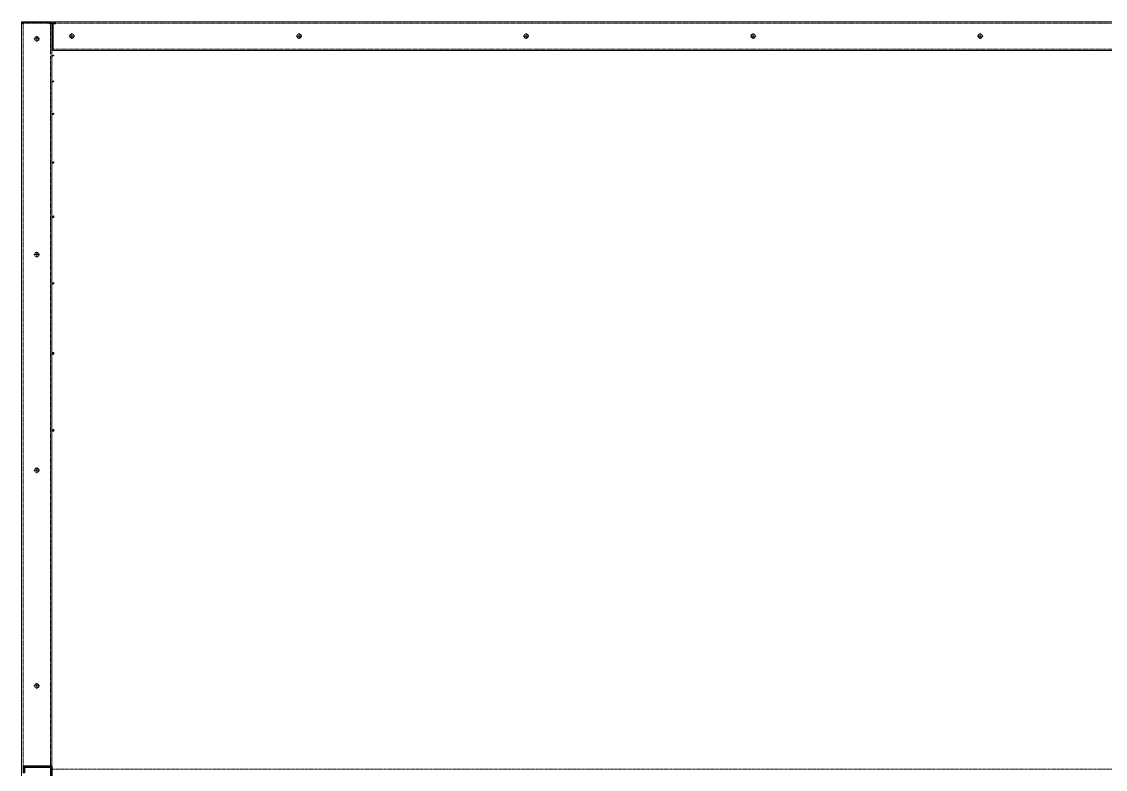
# Model space of a CAD drawing. Header units: millimetres. Extents: x -17070 to 42260, y -291348 to 33880.
# Drawn here: x 32177 to 33685, y 22827 to 23867 of the extents above; entities that cross this region are included whole.
import ezdxf

# ---------------------------------------------------------------- set-up
doc = ezdxf.new("R2010")
doc.units = ezdxf.units.MM
for name, pattern in [('CENTER', [2, 1.25, -0.25, 0.25, -0.25]), ('HIDDEN', [0.375, 0.25, -0.125]), ('HIDDENX2', [0.75, 0.5, -0.25])]:
    doc.linetypes.add(name, pattern=pattern)
doc.layers.add('center', color=1, linetype='CENTER')
doc.layers.add('HIDD', color=2, linetype='HIDDENX2')

# ---------------------------------------------------------------- blocks, each defined once
blk = doc.blocks.new('435')
for p, q in [((-131382, 21088.8), (-131342, 21088.8)), ((-131382, 21088.8), (-131382, 21078.8)), ((-131380, 21086.8), (-131344, 21086.8)), ((-131380, 21086.8), (-131380, 21078.8)), ((-131344, 21086.8), (-131344, 21040.8)), ((-131342, 21088.8), (-131342, 21038.8)), ((-131342, 21088.8), (-131342, 21038.8)), ((-131380, 21078.8), (-131382, 21078.8)), ((-131382, 21038.8), (-131382, 21050.8)), ((-131382, 21050.8), (-131380, 21050.8)), ((-131342, 21038.8), (-131382, 21038.8)), ((-131380, 21040.8), (-131380, 21050.8)), ((-131344, 21040.8), (-131380, 21040.8))]:
    blk.add_line(p, q)
blk = doc.blocks.new('2')
at = {"color": 7, "lineweight": 20, "ltscale": 0.280701}
for p, q in [((32177.1, 20822.5), (32177.1, 23867.4)), ((32177.1, 23867.4), (32216, 23867.4)), ((32177.1, 23865.8), (32216, 23865.8)), ((32177.1, 23864.3), (32180.2, 23864.3)), ((32216, 23867.4), (32216, 23865.8)), ((32216, 23865.8), (32216, 23864.3)), ((32217.1, 23865.4), (32216, 23865.4)), ((32219.1, 23864.3), (32216, 23864.3)), ((32219.1, 23169.3), (32219.1, 23864.3)), ((32219.1, 20822.5), (32219.1, 23864.3)), ((32221.1, 23864), (32220.6, 23864)), ((32220.6, 23864), (32220.6, 23830.5)), ((32221.1, 23864.3), (32221.1, 23827.4)), ((32221.1, 23864.3), (32224.2, 23864.3)), ((32224.2, 23867.4), (32224, 23867.4)), ((32224, 23864.3), (32224, 23865.8)), ((32224.2, 23864.3), (32224.2, 23867.4)), ((32224.2, 23867.4), (35430, 23867.4)), ((32194.2, 23843.4), (32202, 23843.4)), ((32198.1, 23847.3), (32198.1, 23839.5)), ((32243.2, 23847.4), (32251, 23847.4)), ((32247.1, 23851.3), (32247.1, 23843.5)), ((32559.2, 23847.4), (32567, 23847.4)), ((32563.1, 23851.3), (32563.1, 23843.5)), ((32875.2, 23847.4), (32883, 23847.4)), ((32879.1, 23851.3), (32879.1, 23843.5)), ((33191.2, 23847.4), (33199, 23847.4)), ((33195.1, 23851.3), (33195.1, 23843.5)), ((33507.2, 23847.4), (33515, 23847.4)), ((33511.1, 23851.3), (33511.1, 23843.5)), ((32221.1, 23827.4), (35433.1, 23827.4)), ((32222, 23820.4), (32222, 23821)), ((32222, 23784.5), (32222, 23785.3)), ((32219.2, 23737.5), (32219.1, 23737.5)), ((32222, 23738.9), (32222, 23740.3)), ((32219.5, 23670), (32219.1, 23670)), ((32222, 23672.5), (32222, 23671)), ((32220.5, 23594.9), (32219.1, 23594.9)), ((32220.5, 23594.8), (32220.5, 23594.9)), ((32222, 23597.2), (32222, 23595.1)), ((32194.2, 23543.4), (32202, 23543.4)), ((32198.1, 23547.3), (32198.1, 23539.5)), ((32220.5, 23502.9), (32219.1, 23502.9)), ((32220.5, 23502.5), (32220.5, 23502.9)), ((32222, 23504.6), (32222, 23502.7)), ((32220.5, 23405.8), (32219.1, 23405.8)), ((32220.5, 23404.6), (32220.5, 23405.8)), ((32222, 23407.3), (32222, 23404.7)), ((32220.5, 23299.4), (32219.1, 23299.4)), ((32220.5, 23297.8), (32220.5, 23299.4)), ((32222, 23300.1), (32222, 23297.9)), ((32194.2, 23243.4), (32202, 23243.4)), ((32198.1, 23247.3), (32198.1, 23239.5)), ((32194.2, 22943.4), (32202, 22943.4)), ((32198.1, 22947.3), (32198.1, 22939.5))]:
    blk.add_line(p, q, dxfattribs=at)
at = {"lineweight": 20}
blk.add_line((32219.1, 20792.4), (32219.1, 22827.4), dxfattribs=at)
at = {"color": 7, "lineweight": 20, "ltscale": 0.280701}
for centre in [(32198.1, 23843.4), (32247.1, 23847.4), (32563.1, 23847.4), (32879.1, 23847.4), (33195.1, 23847.4), (33511.1, 23847.4), (32198.1, 23543.4), (32198.1, 23243.4), (32198.1, 22943.4)]:
    blk.add_circle(centre, 3, dxfattribs=at)
at = {"color": 7, "lineweight": 20}
for centre in [(32198.1, 23843.4), (32247.1, 23847.4), (32563.1, 23847.4), (32879.1, 23847.4), (33195.1, 23847.4), (33511.1, 23847.4), (32198.1, 23543.4), (32198.1, 23243.4), (32198.1, 22943.4)]:
    blk.add_circle(centre, 3, dxfattribs=at)
at = {"color": 7, "lineweight": 20, "ltscale": 0.280701}
for centre, radius, start, end in [((32216, 23864.3), 3.1, 0, 90), ((32216, 23864.3), 1.5, 0, 90), ((32224, 23864), 3.4, 90, 180), ((32224.2, 23864.3), 3.1, 90, 180), ((32224.2, 23864.3), 1.5, 90, 180), ((32224, 23864), 1.4, 90, 155.397), ((32224, 23830.8), 3.4, 180, 180.1813), ((32180.5, 23480.8), 3.4, 180, 180.1768)]:
    blk.add_arc(centre, radius, start, end, dxfattribs=at)
at = {"color": 7, "lineweight": 20, "ltscale": 0.280701, "extrusion": (0, 0, -1)}
for centre, major_axis, ratio, start_param, end_param in [((32222, 23827.7), (-3.1, 0), 1, 0.4085, 1.294748), ((32222, 23827.7), (3.1, 0), 0.995898, 3.550086, 4.43633), ((32222, 23817.9), (3.1, 0), 0.995898, 3.550026, 4.712389), ((32222, 23817.5), (3.1, 0), 0.945441, 3.549953, 4.712389), ((32222, 23782.4), (3.1, 0), 0.945441, 3.549897, 4.712389), ((32222, 23781.6), (3.1, 0), 0.911987, 3.549844, 4.712389), ((32222, 23737.5), (3.1, 0), 0.911987, 3.54979, 4.712389), ((32222, 23736.4), (3.1, 0), 0.787572, 3.549562, 4.712389), ((32222, 23670), (3.1, 0), 0.787572, 3.549516, 4.712389), ((32222, 23668.7), (3.1, 0), 0.728422, 3.549386, 4.712389), ((32222, 23670), (1.5, 0), 0.787572, 3.897536, 4.712389), ((32222, 23594.9), (3.1, 0), 0.728422, 3.549343, 4.712389), ((32222, 23593.4), (3.1, 0), 0.543645, 3.549739, 4.712389), ((32222, 23594.9), (1.5, 0), 0.728422, 3.141593, 4.712389), ((32222, 23502.9), (3.1, 0), 0.543645, 3.549739, 4.712389), ((32222, 23501.2), (3.1, 0), 0.465261, 3.549739, 4.712389), ((32222, 23502.9), (1.5, 0), 0.543645, 3.141593, 4.712389), ((32222, 23405.8), (3.1, 0), 0.465261, 3.54974, 4.712389), ((32222, 23404), (3.1, 0), 0.240313, 3.54974, 4.712389), ((32222, 23405.8), (1.5, 0), 0.465261, 3.141593, 4.712389), ((32222, 23299.4), (3.1, 0), 0.240313, 3.54974, 4.712389), ((32222, 23299.4), (1.5, 0), 0.240313, 3.141593, 4.712389), ((32222, 23297.4), (3.1, 0), 0.151261, 3.54974, 4.712389)]:
    blk.add_ellipse(centre, major_axis=major_axis, ratio=ratio, start_param=start_param, end_param=end_param, dxfattribs=at)
at = {"layer": 'center', "lineweight": 20}
for p, q in [((35477.1, 23867.4), (32177.1, 23867.4)), ((32177.1, 23867.4), (32177.1, 20667.4)), ((32219.1, 23867.4), (32219.1, 22827.4)), ((35435.1, 23827.4), (32219.1, 23827.4)), ((32219.1, 22827.4), (35435.1, 22827.4))]:
    blk.add_line(p, q, dxfattribs=at)
at = {"layer": 'HIDD', "linetype": 'HIDDEN', "lineweight": 20}
for p, q in [((32217.1, 23865.4), (32179.1, 23865.4)), ((32179.1, 23865.4), (32179.1, 22829.4)), ((32217.1, 23865.4), (32217.1, 23821.9)), ((35433.1, 23865.4), (32219.1, 23865.4)), ((32221.1, 23865.4), (32221.1, 23829.4)), ((35435.1, 23829.4), (32219.1, 23829.4)), ((32217.1, 23819.9), (32217.1, 22829.4))]:
    blk.add_line(p, q, dxfattribs=at)
at = {"lineweight": 20}
blk.add_blockref('435', (163561.1, 1743.6), dxfattribs=at)

msp = doc.modelspace()

# ---------------------------------------------------------------- block references
msp.add_blockref('2', (0, 0))

doc.saveas('drawing.dxf')
